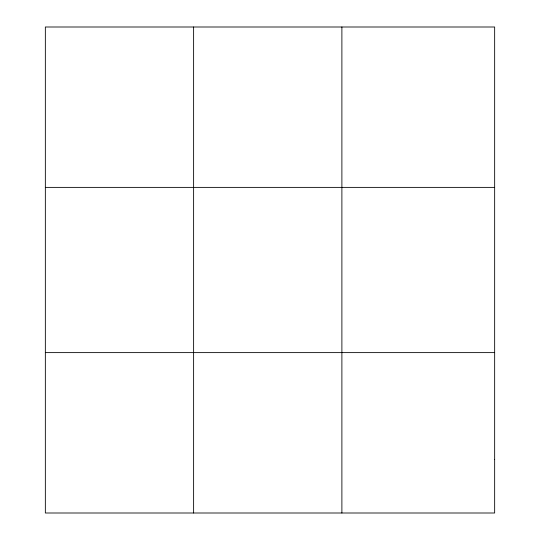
<?xml version="1.0" encoding="UTF-8"?>
<svg xmlns="http://www.w3.org/2000/svg" width="540" height="540" viewBox="0 0 540 540"><rect width="100%" height="100%" fill="white"/><g stroke="black" fill="none" stroke-linecap="round" stroke-linejoin="round"><path stroke-width="0.81" d="M193.617 27L193.617 513M341.888 27L341.888 513M45.347 187.38L494.654 187.38M45.347 352.62L494.654 352.62M494.654 459.54L494.654 513L45.347 513L45.347 27L494.654 27L494.654 459.54"/></g></svg>
